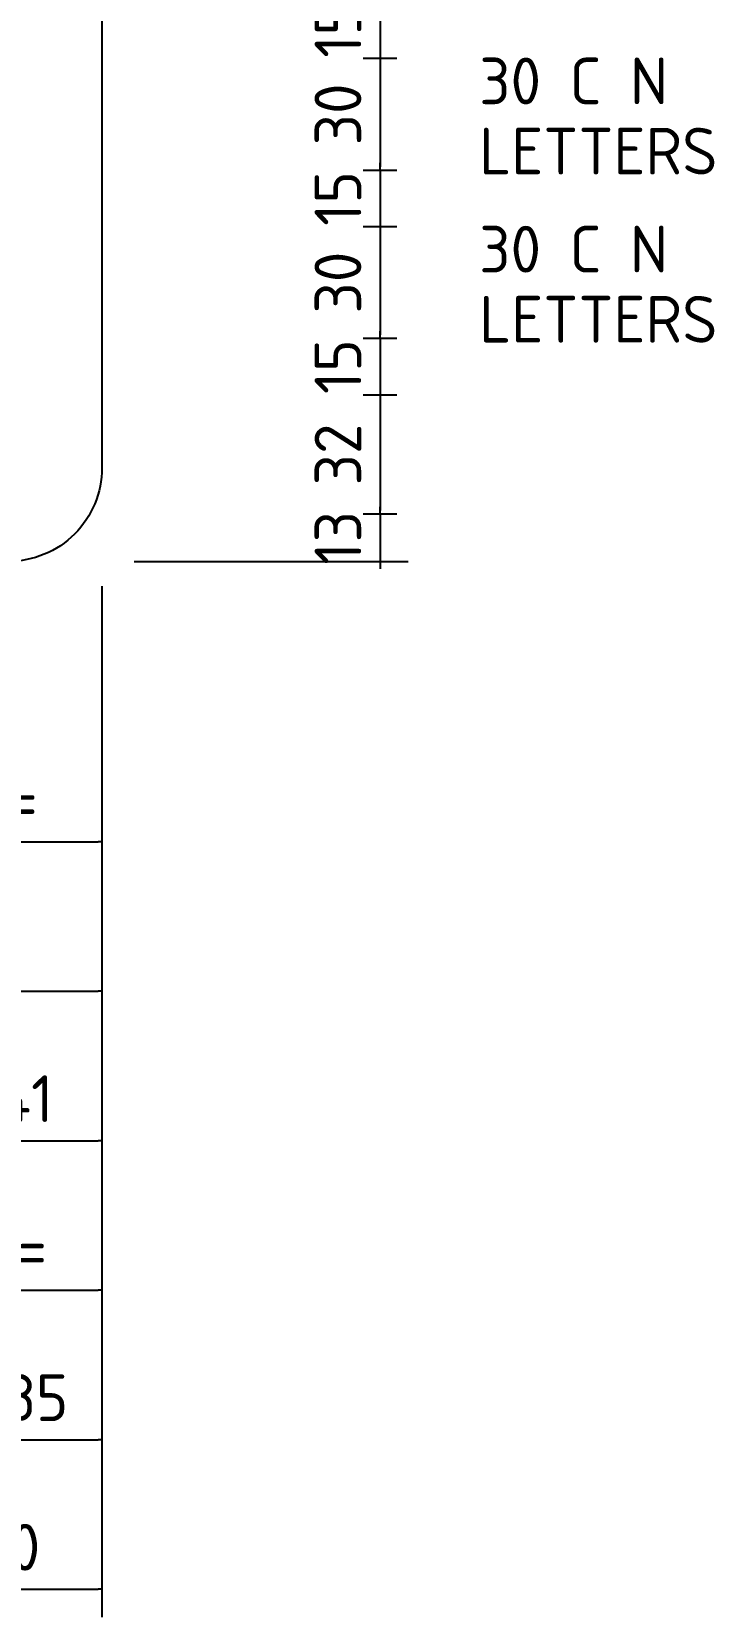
# Model space of a CAD drawing. Header units: millimetres. Extents: x 0 to 420, y 0 to 297.
# Drawn here: x 85.4 to 121.9, y 126.2 to 211 of the extents above; entities that cross this region are included whole.
import ezdxf

# ---------------------------------------------------------------- set-up
doc = ezdxf.new("R2010")
doc.units = ezdxf.units.MM
doc.header["$MEASUREMENT"] = 0
for name, color, linetype in [('COMMENTS', 4, 'Continuous'), ('L35', 3, 'Continuous'), ('T25', 1, 'Continuous')]:
    doc.layers.add(name, color=color, linetype=linetype)
doc.styles.add('iso', font='iso3098b.shx')
doc.dimstyles.new('signsdim', dxfattribs={"dimtxt": 2.5, "dimasz": 0.2, "dimexe": 1.5, "dimexo": 2, "dimgap": 1, "dimtad": 1, "dimlfac": 5, "dimrnd": 1, "dimtxsty": 'iso', "dimblk": 'sgndim', "dimcen": 2.5, "dimse2": 1, "dimadec": 0, "dimazin": 0, "dimtfac": 1, "dimtix": 1, "dimtmove": 0, "dimatfit": 3, "dimfxl": 1, "dimarcsym": 0})

# ---------------------------------------------------------------- blocks, each defined once
blk = doc.blocks.new('BLK5DES')
at = {"layer": 'COMMENTS', "style": 'iso'}
for s, p in [('30 C N', (0, 0)), ('LETTERS', (0, -3.75))]:
    blk.add_text(s, height=2.5, dxfattribs=at).set_placement(p)
blk = doc.blocks.new('BLK4DES')
at = {"layer": 'COMMENTS', "style": 'iso'}
for s, p in [('30 C N', (0, 0)), ('LETTERS', (0, -3.75))]:
    blk.add_text(s, height=2.5, dxfattribs=at).set_placement(p)
blk = doc.blocks.new('sgndim')
for p, q in [((0, 4.5), (0, -4.5)), ((0, 0), (-1, 0))]:
    blk.add_line(p, q)
blk = doc.blocks.new('*D24')
at = {"layer": 'DEFPOINTS', "color": 0, "transparency": 16777216}
for p in [(88.91, 185.21), (88.91, 182.688), (104.068, 182.688)]:
    blk.add_point(p, dxfattribs=at)
at = {"layer": 'T25', "color": 0, "lineweight": -2, "transparency": 16777216}
for p, q in [((104.068, 185.41), (104.068, 185.61)), ((104.068, 185.21), (104.068, 182.688)), ((90.91, 182.688), (105.568, 182.688)), ((104.068, 182.488), (104.068, 182.288))]:
    blk.add_line(p, q, dxfattribs=at)
at = {"layer": 'T25', "color": 0, "lineweight": -2, "transparency": 16777216, "xscale": 0.2, "yscale": 0.2, "zscale": 0.2}
for p, rotation in [((104.068, 185.21), 270), ((104.068, 182.688), 90)]:
    blk.add_blockref('sgndim', p, dxfattribs=dict(at, rotation=rotation))
at = {"layer": 'T25', "color": 0, "transparency": 16777216, "insert": (101.818, 183.949), "char_height": 2.5, "attachment_point": 5, "rotation": 90, "style": 'iso'}
blk.add_mtext('13', dxfattribs=at)
blk = doc.blocks.new('*D25')
at = {"layer": 'DEFPOINTS', "color": 0, "transparency": 16777216}
for p in [(89.192, 191.61), (89.192, 185.21), (104.068, 185.21)]:
    blk.add_point(p, dxfattribs=at)
at = {"layer": 'T25', "color": 0, "lineweight": -2, "transparency": 16777216}
blk.add_line((104.068, 191.41), (104.068, 185.41), dxfattribs=at)
at = {"layer": 'T25', "color": 0, "lineweight": -2, "transparency": 16777216, "xscale": 0.2, "yscale": 0.2, "zscale": 0.2}
for p, rotation in [((104.068, 191.61), 90), ((104.068, 185.21), 270)]:
    blk.add_blockref('sgndim', p, dxfattribs=dict(at, rotation=rotation))
at = {"layer": 'T25', "color": 0, "transparency": 16777216, "insert": (101.818, 188.41), "char_height": 2.5, "attachment_point": 5, "rotation": 90, "style": 'iso'}
blk.add_mtext('32', dxfattribs=at)
blk = doc.blocks.new('*D26')
at = {"layer": 'DEFPOINTS', "color": 0, "transparency": 16777216}
for p in [(89.192, 194.61), (89.192, 191.61), (104.068, 191.61)]:
    blk.add_point(p, dxfattribs=at)
at = {"layer": 'T25', "color": 0, "lineweight": -2, "transparency": 16777216}
for p, q in [((104.068, 194.81), (104.068, 195.01)), ((104.068, 194.61), (104.068, 191.61)), ((104.068, 191.41), (104.068, 191.21))]:
    blk.add_line(p, q, dxfattribs=at)
at = {"layer": 'T25', "color": 0, "lineweight": -2, "transparency": 16777216, "xscale": 0.2, "yscale": 0.2, "zscale": 0.2}
for p, rotation in [((104.068, 194.61), 270), ((104.068, 191.61), 90)]:
    blk.add_blockref('sgndim', p, dxfattribs=dict(at, rotation=rotation))
at = {"layer": 'T25', "color": 0, "transparency": 16777216, "insert": (101.818, 193.11), "char_height": 2.5, "attachment_point": 5, "rotation": 90, "style": 'iso'}
blk.add_mtext('15', dxfattribs=at)
blk = doc.blocks.new('*D27')
at = {"layer": 'DEFPOINTS', "color": 0, "transparency": 16777216}
for p in [(89.192, 200.61), (89.192, 194.61), (104.068, 194.61)]:
    blk.add_point(p, dxfattribs=at)
at = {"layer": 'T25', "color": 0, "lineweight": -2, "transparency": 16777216}
blk.add_line((104.068, 200.41), (104.068, 194.81), dxfattribs=at)
at = {"layer": 'T25', "color": 0, "lineweight": -2, "transparency": 16777216, "xscale": 0.2, "yscale": 0.2, "zscale": 0.2}
for p, rotation in [((104.068, 200.61), 90), ((104.068, 194.61), 270)]:
    blk.add_blockref('sgndim', p, dxfattribs=dict(at, rotation=rotation))
at = {"layer": 'T25', "color": 0, "transparency": 16777216, "insert": (101.818, 197.61), "char_height": 2.5, "attachment_point": 5, "rotation": 90, "style": 'iso'}
blk.add_mtext('30', dxfattribs=at)
blk = doc.blocks.new('*D28')
at = {"layer": 'DEFPOINTS', "color": 0, "transparency": 16777216}
for p in [(89.192, 203.61), (89.192, 200.61), (104.068, 200.61)]:
    blk.add_point(p, dxfattribs=at)
at = {"layer": 'T25', "color": 0, "lineweight": -2, "transparency": 16777216}
for p, q in [((104.068, 203.81), (104.068, 204.01)), ((104.068, 203.61), (104.068, 200.61)), ((104.068, 200.41), (104.068, 200.21))]:
    blk.add_line(p, q, dxfattribs=at)
at = {"layer": 'T25', "color": 0, "lineweight": -2, "transparency": 16777216, "xscale": 0.2, "yscale": 0.2, "zscale": 0.2}
for p, rotation in [((104.068, 203.61), 270), ((104.068, 200.61), 90)]:
    blk.add_blockref('sgndim', p, dxfattribs=dict(at, rotation=rotation))
at = {"layer": 'T25', "color": 0, "transparency": 16777216, "insert": (101.818, 202.11), "char_height": 2.5, "attachment_point": 5, "rotation": 90, "style": 'iso'}
blk.add_mtext('15', dxfattribs=at)
blk = doc.blocks.new('*D29')
at = {"layer": 'DEFPOINTS', "color": 0, "transparency": 16777216}
for p in [(89.192, 209.61), (89.192, 203.61), (104.068, 203.61)]:
    blk.add_point(p, dxfattribs=at)
at = {"layer": 'T25', "color": 0, "lineweight": -2, "transparency": 16777216}
blk.add_line((104.068, 209.41), (104.068, 203.81), dxfattribs=at)
at = {"layer": 'T25', "color": 0, "lineweight": -2, "transparency": 16777216, "xscale": 0.2, "yscale": 0.2, "zscale": 0.2}
for p, rotation in [((104.068, 209.61), 90), ((104.068, 203.61), 270)]:
    blk.add_blockref('sgndim', p, dxfattribs=dict(at, rotation=rotation))
at = {"layer": 'T25', "color": 0, "transparency": 16777216, "insert": (101.818, 206.61), "char_height": 2.5, "attachment_point": 5, "rotation": 90, "style": 'iso'}
blk.add_mtext('30', dxfattribs=at)
blk = doc.blocks.new('*D30')
at = {"layer": 'DEFPOINTS', "color": 0, "transparency": 16777216}
for p in [(89.192, 212.61), (89.192, 209.61), (104.068, 209.61)]:
    blk.add_point(p, dxfattribs=at)
at = {"layer": 'T25', "color": 0, "lineweight": -2, "transparency": 16777216}
for p, q in [((104.068, 212.81), (104.068, 213.01)), ((104.068, 212.61), (104.068, 209.61)), ((104.068, 209.41), (104.068, 209.21))]:
    blk.add_line(p, q, dxfattribs=at)
at = {"layer": 'T25', "color": 0, "lineweight": -2, "transparency": 16777216, "xscale": 0.2, "yscale": 0.2, "zscale": 0.2}
for p, rotation in [((104.068, 212.61), 270), ((104.068, 209.61), 90)]:
    blk.add_blockref('sgndim', p, dxfattribs=dict(at, rotation=rotation))
at = {"layer": 'T25', "color": 0, "transparency": 16777216, "insert": (101.818, 211.11), "char_height": 2.5, "attachment_point": 5, "rotation": 90, "style": 'iso'}
blk.add_mtext('15', dxfattribs=at)
blk = doc.blocks.new('*D37')
at = {"layer": 'DEFPOINTS', "color": 0, "transparency": 16777216}
for p in [(79.226, 177.661), (89.192, 177.661), (89.192, 127.688)]:
    blk.add_point(p, dxfattribs=at)
at = {"layer": 'T25', "color": 0, "lineweight": -2, "transparency": 16777216}
for p, q in [((89.192, 175.661), (89.192, 126.188)), ((79.426, 127.688), (88.992, 127.688))]:
    blk.add_line(p, q, dxfattribs=at)
at = {"layer": 'T25', "color": 0, "lineweight": -2, "transparency": 16777216, "xscale": 0.2, "yscale": 0.2, "zscale": 0.2, "rotation": 180}
blk.add_blockref('sgndim', (79.226, 127.688), dxfattribs=at)
at = {"layer": 'T25', "color": 0, "lineweight": -2, "transparency": 16777216, "xscale": 0.2, "yscale": 0.2, "zscale": 0.2}
blk.add_blockref('sgndim', (89.192, 127.688), dxfattribs=at)
at = {"layer": 'T25', "color": 0, "transparency": 16777216, "insert": (84.209, 129.938), "char_height": 2.5, "attachment_point": 5, "style": 'iso'}
blk.add_mtext('50', dxfattribs=at)
blk = doc.blocks.new('*D40')
at = {"layer": 'DEFPOINTS', "color": 0, "transparency": 16777216}
for p in [(82.187, 183.368), (89.192, 183.368), (89.192, 135.688)]:
    blk.add_point(p, dxfattribs=at)
at = {"layer": 'T25', "color": 0, "lineweight": -2, "transparency": 16777216}
for p, q in [((89.192, 181.368), (89.192, 134.188)), ((82.387, 135.688), (88.992, 135.688))]:
    blk.add_line(p, q, dxfattribs=at)
at = {"layer": 'T25', "color": 0, "lineweight": -2, "transparency": 16777216, "xscale": 0.2, "yscale": 0.2, "zscale": 0.2, "rotation": 180}
blk.add_blockref('sgndim', (82.187, 135.688), dxfattribs=at)
at = {"layer": 'T25', "color": 0, "lineweight": -2, "transparency": 16777216, "xscale": 0.2, "yscale": 0.2, "zscale": 0.2}
blk.add_blockref('sgndim', (89.192, 135.688), dxfattribs=at)
at = {"layer": 'T25', "color": 0, "transparency": 16777216, "insert": (85.69, 137.938), "char_height": 2.5, "attachment_point": 5, "style": 'iso'}
blk.add_mtext('35', dxfattribs=at)
blk = doc.blocks.new('*D43')
at = {"layer": 'DEFPOINTS', "color": 0, "transparency": 16777216}
for p in [(81.698, 182.688), (89.192, 182.688), (89.192, 143.688)]:
    blk.add_point(p, dxfattribs=at)
at = {"layer": 'T25', "color": 0, "lineweight": -2, "transparency": 16777216}
for p, q in [((89.192, 180.688), (89.192, 142.188)), ((81.898, 143.688), (88.992, 143.688))]:
    blk.add_line(p, q, dxfattribs=at)
at = {"layer": 'T25', "color": 0, "lineweight": -2, "transparency": 16777216, "xscale": 0.2, "yscale": 0.2, "zscale": 0.2, "rotation": 180}
blk.add_blockref('sgndim', (81.698, 143.688), dxfattribs=at)
at = {"layer": 'T25', "color": 0, "lineweight": -2, "transparency": 16777216, "xscale": 0.2, "yscale": 0.2, "zscale": 0.2}
blk.add_blockref('sgndim', (89.192, 143.688), dxfattribs=at)
at = {"layer": 'T25', "color": 0, "transparency": 16777216, "insert": (85.445, 145.938), "char_height": 2.5, "attachment_point": 5, "style": 'iso'}
blk.add_mtext('=', dxfattribs=at)
blk = doc.blocks.new('*D46')
at = {"layer": 'DEFPOINTS', "color": 0, "transparency": 16777216}
for p in [(81.013, 182.688), (89.192, 182.688), (89.192, 151.688)]:
    blk.add_point(p, dxfattribs=at)
at = {"layer": 'T25', "color": 0, "lineweight": -2, "transparency": 16777216}
for p, q in [((89.192, 180.688), (89.192, 150.188)), ((81.213, 151.688), (88.992, 151.688))]:
    blk.add_line(p, q, dxfattribs=at)
at = {"layer": 'T25', "color": 0, "lineweight": -2, "transparency": 16777216, "xscale": 0.2, "yscale": 0.2, "zscale": 0.2, "rotation": 180}
blk.add_blockref('sgndim', (81.013, 151.688), dxfattribs=at)
at = {"layer": 'T25', "color": 0, "lineweight": -2, "transparency": 16777216, "xscale": 0.2, "yscale": 0.2, "zscale": 0.2}
blk.add_blockref('sgndim', (89.192, 151.688), dxfattribs=at)
at = {"layer": 'T25', "color": 0, "transparency": 16777216, "insert": (85.103, 153.938), "char_height": 2.5, "attachment_point": 5, "style": 'iso'}
blk.add_mtext('41', dxfattribs=at)
blk = doc.blocks.new('*D49')
at = {"layer": 'DEFPOINTS', "color": 0, "transparency": 16777216}
for p in [(77.18, 196.465), (89.192, 182.354), (89.192, 159.688)]:
    blk.add_point(p, dxfattribs=at)
at = {"layer": 'T25', "color": 0, "lineweight": -2, "transparency": 16777216}
for p, q in [((89.192, 180.354), (89.192, 158.188)), ((77.38, 159.688), (88.992, 159.688))]:
    blk.add_line(p, q, dxfattribs=at)
at = {"layer": 'T25', "color": 0, "lineweight": -2, "transparency": 16777216, "xscale": 0.2, "yscale": 0.2, "zscale": 0.2, "rotation": 180}
blk.add_blockref('sgndim', (77.18, 159.688), dxfattribs=at)
at = {"layer": 'T25', "color": 0, "lineweight": -2, "transparency": 16777216, "xscale": 0.2, "yscale": 0.2, "zscale": 0.2}
blk.add_blockref('sgndim', (89.192, 159.688), dxfattribs=at)
at = {"layer": 'T25', "color": 0, "transparency": 16777216, "insert": (83.186, 161.938), "char_height": 2.5, "attachment_point": 5, "style": 'iso'}
blk.add_mtext('60', dxfattribs=at)
blk = doc.blocks.new('*D52')
at = {"layer": 'DEFPOINTS', "color": 0, "transparency": 16777216}
for p in [(80.692, 178.971), (89.192, 178.971), (89.192, 167.688)]:
    blk.add_point(p, dxfattribs=at)
at = {"layer": 'T25', "color": 0, "lineweight": -2, "transparency": 16777216}
for p, q in [((89.192, 176.971), (89.192, 166.188)), ((80.892, 167.688), (88.992, 167.688))]:
    blk.add_line(p, q, dxfattribs=at)
at = {"layer": 'T25', "color": 0, "lineweight": -2, "transparency": 16777216, "xscale": 0.2, "yscale": 0.2, "zscale": 0.2, "rotation": 180}
blk.add_blockref('sgndim', (80.692, 167.688), dxfattribs=at)
at = {"layer": 'T25', "color": 0, "lineweight": -2, "transparency": 16777216, "xscale": 0.2, "yscale": 0.2, "zscale": 0.2}
blk.add_blockref('sgndim', (89.192, 167.688), dxfattribs=at)
at = {"layer": 'T25', "color": 0, "transparency": 16777216, "insert": (84.942, 169.938), "char_height": 2.5, "attachment_point": 5, "style": 'iso'}
blk.add_mtext('=', dxfattribs=at)

msp = doc.modelspace()

# ---------------------------------------------------------------- linework, layer by layer
at = {"layer": 'L35'}
msp.add_lwpolyline([(44.1924, 187.6879), (44.1924, 267.6879, -0.4142136), (49.1924, 272.6879), (84.1924, 272.6879, -0.4142136), (89.1924, 267.6879), (89.1924, 187.6879, -0.4142136), (84.1924, 182.6879), (49.1924, 182.6879, -0.4142136)], format="xyb", close=True, dxfattribs=at)

# ---------------------------------------------------------------- block references
for name, p in [('BLK4DES', (109.372, 207.1468)), ('BLK5DES', (109.372, 198.1468))]:
    msp.add_blockref(name, p, dxfattribs=at)

# ---------------------------------------------------------------- dimensions: what is measured, and where the dimension line sits
at = {"layer": 'T25'}
for base, p1, p2, override, picture, middle in [((104.0676, 209.6098), (89.1924, 212.6098), (89.1924, 209.6098), {"dimse1": 1}, '*D30', (101.8176, 211.1098)), ((104.0676, 203.6098), (89.1924, 209.6098), (89.1924, 203.6098), {"dimse1": 1}, '*D29', (101.8176, 206.6098)), ((104.0676, 200.6098), (89.1924, 203.6098), (89.1924, 200.6098), {"dimse1": 1}, '*D28', (101.8176, 202.1098)), ((104.0676, 194.6098), (89.1924, 200.6098), (89.1924, 194.6098), {"dimse1": 1}, '*D27', (101.8176, 197.6098)), ((104.0676, 191.6098), (89.1924, 194.6098), (89.1924, 191.6098), {"dimse1": 1}, '*D26', (101.8176, 193.1098)), ((104.0676, 185.2098), (89.1924, 191.6098), (89.1924, 185.2098), {"dimse1": 1}, '*D25', (101.8176, 188.4098)), ((104.0676, 182.6879), (88.9101, 185.2098), (88.9101, 182.6879), {"dimse1": 1, "dimse2": 0}, '*D24', (101.8176, 183.9488))]:
    dim = msp.add_linear_dim(base=base, p1=p1, p2=p2, angle=90, dimstyle='signsdim', override=override, dxfattribs=at)
    dim.commit()
    dim.dimension.update_dxf_attribs({"geometry": picture, "text_midpoint": middle})
for base, p1, p2, picture, middle in [((89.1924, 159.6879), (77.1799, 196.4648), (89.1924, 182.3538), '*D49', (83.1861, 161.9379)), ((89.1924, 135.6879), (82.1868, 183.3682), (89.1924, 183.3682), '*D40', (85.6896, 137.9379)), ((89.1924, 151.6879), (81.0135, 182.6879), (89.1924, 182.6879), '*D46', (85.1029, 153.9379)), ((89.1924, 127.6879), (79.2257, 177.6606), (89.1924, 177.6606), '*D37', (84.209, 129.9379))]:
    dim = msp.add_linear_dim(base=base, p1=p1, p2=p2, dimstyle='signsdim', override={"dimse1": 1, "dimse2": 0}, dxfattribs=at)
    dim.commit()
    dim.dimension.update_dxf_attribs({"geometry": picture, "text_midpoint": middle})
for base, p1, p2, picture, middle in [((89.1924, 143.6879), (81.6982, 182.6879), (89.1924, 182.6879), '*D43', (85.4453, 145.9379)), ((89.1924, 167.6879), (80.6924, 178.9711), (89.1924, 178.9711), '*D52', (84.9424, 169.9379))]:
    dim = msp.add_linear_dim(base=base, p1=p1, p2=p2, text='=', dimstyle='signsdim', override={"dimse1": 1, "dimse2": 0}, dxfattribs=at)
    dim.commit()
    dim.dimension.update_dxf_attribs({"geometry": picture, "text_midpoint": middle})

doc.saveas('drawing.dxf')
